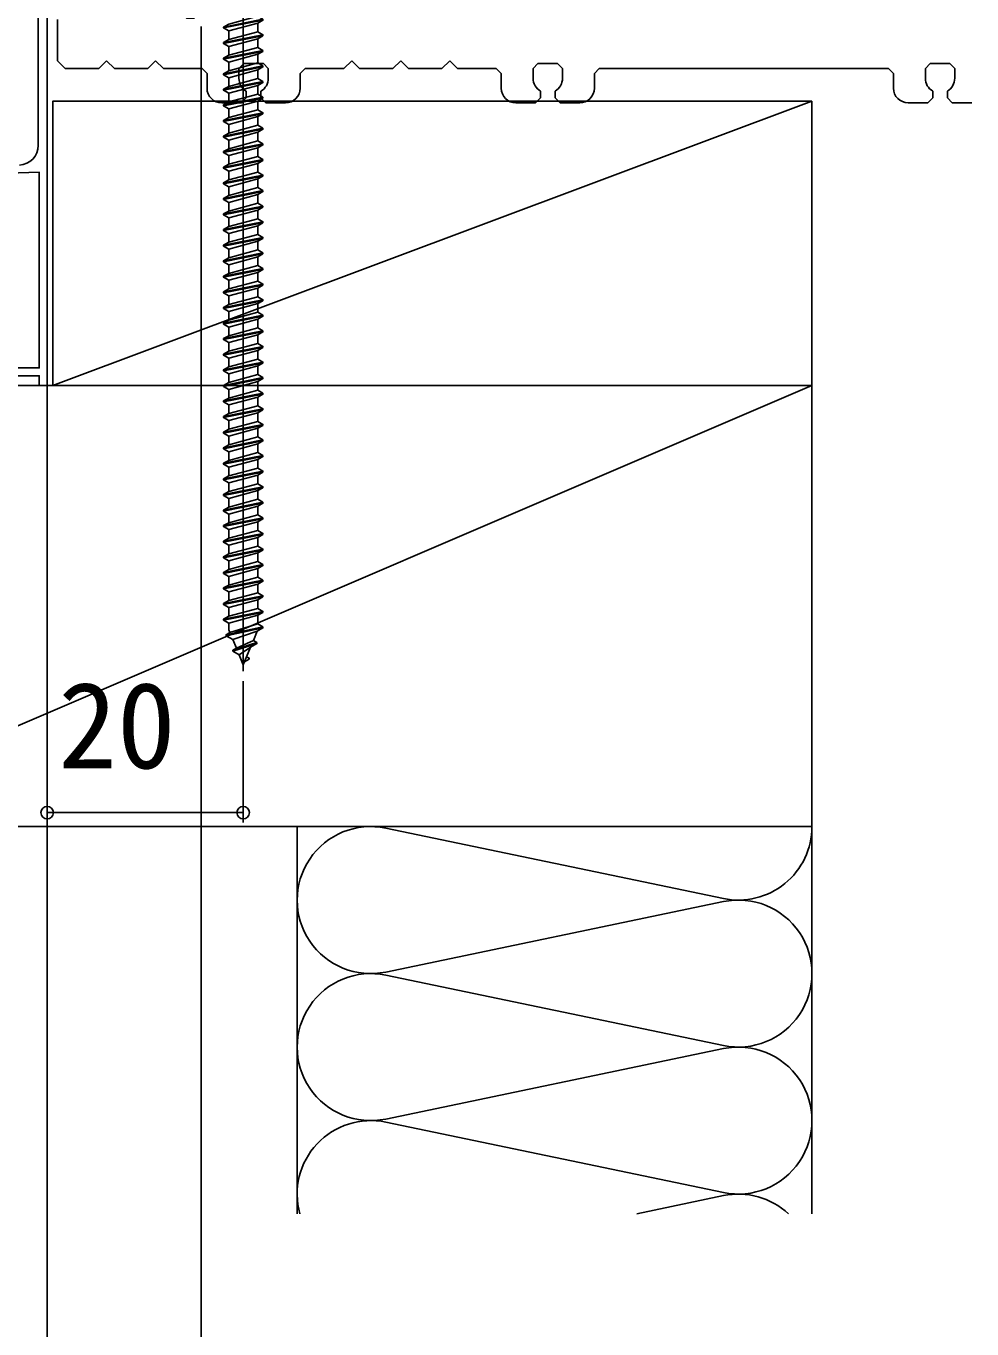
# Model space of a CAD drawing. Units: millimetres, scale not verified. Extents: x -525 to 525, y -782 to 777.
# Drawn here: x -387.6 to -291.2, y 136.4 to 269.3 of the extents above; entities that cross this region are included whole.
import ezdxf
from ezdxf.enums import TextEntityAlignment as Align

# ---------------------------------------------------------------- set-up
doc = ezdxf.new("R2010")
doc.units = ezdxf.units.MM
doc.header["$LTSCALE"] = 4
for name, color, linetype in [('0-2_YKK_11', 7, 'Continuous'), ('0-3_YKK_12', 2, 'Continuous'), ('0-4_YKK_13', 4, 'Continuous'), ('0-6_YKK_D', 6, 'Continuous'), ('0-8_YSS_K', 3, 'Continuous')]:
    doc.layers.add(name, color=color, linetype=linetype)
doc.styles.add('ＭＳ ゴシック', font='')
doc.styles.get('ＭＳ ゴシック').set_extended_font_data('MS Gothic')

msp = doc.modelspace()

# ---------------------------------------------------------------- linework, layer by layer
at = {"layer": '0-2_YKK_11'}
for points in [[(-385.501, 232.65), (-385.501, 271.85), (-371.301, 271.85), (-371.301, 270.15), (-370.501, 270.15), (-370.501, 273.65), (-371.501, 273.65), (-372.501, 272.65), (-386.401, 272.65), (-386.401, 257.151)], [(-404.277, 244.883), (-404.701, 244.388), (-404.701, 236.758), (-398.36, 234.45), (-386.301, 234.45), (-386.301, 254.422), (-390.569, 254.273)], [(-397.701, 233.65), (-386.301, 233.65), (-386.301, 232.65), (-385.501, 232.65)]]:
    msp.add_lwpolyline(points, dxfattribs=at)
msp.add_arc((-388.401, 257.151), 2, 272, 0.00001, dxfattribs=at)
at = {"layer": '0-3_YKK_12'}
for p, q in [((-398.001, 232.65), (-386.001, 232.65)), ((-385.801, 232.65), (-385.501, 232.65)), ((-385.501, 232.95), (-385.501, 232.65))]:
    msp.add_line(p, q, dxfattribs=at)
at = {"layer": '0-4_YKK_13'}
for p, q in [((-365.501, 275.65), (-365.501, 203.496)), ((-367.501, 269.235), (-363.501, 270.03)), ((-363.501, 269.93), (-367.501, 269.135)), ((-366.976, 268.832), (-366.976, 267.948)), ((-367.501, 267.645), (-363.501, 268.44)), ((-363.501, 268.34), (-367.501, 267.545)), ((-367.501, 266.055), (-363.501, 266.85)), ((-363.501, 266.75), (-367.501, 265.955)), ((-364.026, 266.447), (-366.976, 265.652)), ((-363.501, 266.85), (-364.026, 267.153)), ((-363.501, 266.75), (-364.026, 266.447)), ((-364.026, 266.447), (-364.026, 265.563)), ((-363.501, 266.85), (-363.501, 266.75)), ((-367.501, 264.465), (-363.501, 265.26)), ((-363.501, 265.16), (-367.501, 264.365)), ((-366.976, 265.652), (-366.976, 264.768)), ((-367.501, 262.875), (-363.501, 263.67)), ((-363.501, 263.57), (-367.501, 262.775)), ((-366.976, 264.062), (-366.976, 263.178)), ((-367.501, 261.285), (-363.501, 262.08)), ((-363.501, 261.98), (-367.501, 261.185)), ((-363.501, 262.08), (-364.026, 262.383)), ((-363.501, 261.98), (-364.026, 261.677)), ((-363.501, 262.08), (-363.501, 261.98)), ((-367.501, 259.695), (-363.501, 260.49)), ((-363.501, 260.39), (-367.501, 259.595)), ((-366.976, 259.292), (-366.976, 258.408)), ((-364.026, 260.087), (-364.026, 259.203)), ((-367.501, 258.105), (-363.501, 258.9)), ((-363.501, 258.8), (-367.501, 258.005)), ((-367.501, 256.515), (-363.501, 257.31)), ((-363.501, 257.21), (-367.501, 256.415)), ((-366.976, 257.702), (-366.976, 256.818)), ((-367.501, 254.925), (-363.501, 255.72)), ((-363.501, 255.62), (-367.501, 254.825)), ((-364.026, 255.317), (-366.976, 254.522)), ((-363.501, 255.72), (-364.026, 256.023)), ((-363.501, 255.62), (-364.026, 255.317)), ((-364.026, 255.317), (-364.026, 254.433)), ((-363.501, 255.72), (-363.501, 255.62)), ((-367.501, 253.335), (-363.501, 254.13)), ((-363.501, 254.03), (-367.501, 253.235)), ((-366.976, 254.522), (-366.976, 253.638)), ((-366.976, 252.932), (-366.976, 252.048)), ((-367.501, 251.745), (-363.501, 252.54)), ((-363.501, 252.44), (-367.501, 251.645)), ((-367.501, 250.155), (-363.501, 250.95)), ((-363.501, 250.85), (-367.501, 250.055)), ((-364.026, 250.547), (-366.976, 249.752)), ((-363.501, 250.95), (-364.026, 251.253)), ((-363.501, 250.85), (-364.026, 250.547)), ((-364.026, 250.547), (-364.026, 249.663)), ((-363.501, 250.95), (-363.501, 250.85)), ((-367.501, 248.565), (-363.501, 249.36)), ((-363.501, 249.26), (-367.501, 248.465)), ((-366.976, 249.752), (-366.976, 248.868)), ((-367.501, 246.975), (-363.501, 247.77)), ((-363.501, 247.67), (-367.501, 246.875)), ((-366.976, 248.162), (-366.976, 247.278)), ((-367.501, 245.385), (-363.501, 246.18)), ((-363.501, 246.08), (-367.501, 245.285)), ((-363.501, 246.18), (-364.026, 246.483)), ((-363.501, 246.08), (-364.026, 245.777)), ((-363.501, 246.18), (-363.501, 246.08)), ((-363.501, 244.49), (-367.501, 243.695)), ((-366.976, 244.098), (-367.501, 243.795)), ((-363.501, 242.9), (-367.501, 242.105)), ((-366.976, 242.508), (-367.501, 242.205)), ((-363.501, 241.31), (-367.501, 240.515)), ((-366.976, 240.918), (-367.501, 240.615)), ((-363.501, 239.72), (-367.501, 238.925)), ((-366.976, 239.328), (-367.501, 239.025)), ((-364.026, 239.417), (-366.976, 238.622)), ((-363.501, 239.82), (-364.026, 240.123)), ((-363.501, 238.13), (-367.501, 237.335)), ((-366.976, 237.738), (-367.501, 237.435)), ((-363.501, 236.54), (-367.501, 235.745)), ((-366.976, 236.148), (-367.501, 235.845)), ((-363.501, 235.05), (-364.026, 235.353)), ((-363.501, 234.95), (-367.501, 234.155)), ((-366.976, 234.558), (-367.501, 234.255)), ((-364.026, 234.647), (-366.976, 233.852)), ((-363.501, 233.36), (-367.501, 232.565)), ((-366.976, 232.968), (-367.501, 232.665)), ((-363.501, 231.77), (-367.501, 230.975)), ((-366.976, 231.378), (-367.501, 231.075)), ((-364.026, 231.467), (-366.976, 230.672)), ((-367.501, 229.485), (-363.501, 230.28)), ((-363.501, 230.18), (-367.501, 229.385)), ((-366.976, 229.788), (-364.026, 230.583)), ((-367.501, 227.895), (-363.501, 228.69)), ((-364.026, 229.877), (-366.976, 229.082)), ((-366.976, 228.198), (-364.026, 228.993)), ((-363.501, 228.59), (-367.501, 227.795)), ((-364.026, 228.287), (-366.976, 227.492)), ((-366.976, 226.608), (-364.026, 227.403)), ((-367.501, 226.305), (-363.501, 227.1)), ((-363.501, 227), (-367.501, 226.205)), ((-364.026, 226.697), (-366.976, 225.902)), ((-367.501, 224.715), (-363.501, 225.51)), ((-363.501, 225.41), (-367.501, 224.615)), ((-366.976, 225.018), (-364.026, 225.813)), ((-364.026, 225.107), (-366.976, 224.312)), ((-367.501, 223.125), (-363.501, 223.92)), ((-363.501, 223.82), (-367.501, 223.025)), ((-366.976, 223.428), (-364.026, 224.223)), ((-364.026, 223.517), (-366.976, 222.722)), ((-367.501, 221.535), (-363.501, 222.33)), ((-363.501, 222.23), (-367.501, 221.435)), ((-366.976, 221.838), (-364.026, 222.633)), ((-367.501, 219.945), (-363.501, 220.74)), ((-364.026, 221.927), (-366.976, 221.132)), ((-366.976, 220.248), (-364.026, 221.043)), ((-363.501, 220.64), (-367.501, 219.845)), ((-364.026, 220.337), (-366.976, 219.542)), ((-366.976, 218.658), (-364.026, 219.453)), ((-367.501, 218.355), (-363.501, 219.15)), ((-363.501, 219.05), (-367.501, 218.255)), ((-364.026, 218.747), (-366.976, 217.952)), ((-367.501, 216.765), (-363.501, 217.56)), ((-363.501, 217.46), (-367.501, 216.665)), ((-366.976, 217.068), (-364.026, 217.863)), ((-364.026, 217.157), (-366.976, 216.362)), ((-363.501, 215.87), (-367.501, 215.075)), ((-363.501, 215.87), (-364.026, 215.567)), ((-363.501, 215.97), (-363.501, 215.87)), ((-367.501, 213.585), (-363.501, 214.38)), ((-363.501, 214.28), (-367.501, 213.485)), ((-366.976, 213.888), (-364.026, 214.683)), ((-367.501, 211.995), (-363.501, 212.79)), ((-363.501, 212.79), (-364.026, 213.093)), ((-364.026, 212.387), (-366.976, 211.592)), ((-366.976, 210.708), (-364.026, 211.503)), ((-363.501, 212.69), (-364.026, 212.387)), ((-367.501, 210.405), (-363.501, 211.2)), ((-363.501, 211.1), (-367.501, 210.305)), ((-364.026, 210.797), (-366.976, 210.002)), ((-363.501, 209.61), (-367.501, 208.815)), ((-367.501, 208.715), (-363.501, 209.51)), ((-366.976, 209.118), (-364.026, 209.913)), ((-364.026, 209.207), (-366.976, 208.412)), ((-366.551, 205.535), (-366.551, 205.635)), ((-365.925, 205.173), (-364.754, 205.953))]:
    msp.add_line(p, q, dxfattribs=at)
for points in [[(-364.026, 268.743), (-364.026, 269.627), (-363.501, 269.93), (-363.501, 270.03), (-364.026, 270.333), (-366.976, 269.538), (-367.501, 269.235), (-367.501, 269.135), (-366.976, 268.832), (-364.026, 269.627)], [(-366.976, 267.242), (-366.976, 266.358), (-364.026, 267.153), (-364.026, 268.037)], [(-366.976, 265.652), (-367.501, 265.955), (-367.501, 266.055), (-366.976, 266.358)], [(-364.026, 263.973), (-364.026, 264.857), (-363.501, 265.16), (-363.501, 265.26), (-364.026, 265.563), (-366.976, 264.768), (-367.501, 264.465), (-367.501, 264.365), (-366.976, 264.062), (-364.026, 264.857)], [(-366.976, 262.472), (-366.976, 261.588), (-364.026, 262.383), (-364.026, 263.267)], [(-366.976, 260.882), (-367.501, 261.185), (-367.501, 261.285), (-366.976, 261.588)], [(-364.026, 260.793), (-364.026, 261.677), (-366.976, 260.882), (-366.976, 259.998)], [(-364.026, 257.613), (-364.026, 258.497), (-363.501, 258.8), (-363.501, 258.9), (-364.026, 259.203), (-366.976, 258.408), (-367.501, 258.105), (-367.501, 258.005), (-366.976, 257.702), (-364.026, 258.497)], [(-366.976, 256.112), (-366.976, 255.228), (-364.026, 256.023), (-364.026, 256.907)], [(-366.976, 254.522), (-367.501, 254.825), (-367.501, 254.925), (-366.976, 255.228)], [(-364.026, 252.843), (-364.026, 253.727), (-363.501, 254.03), (-363.501, 254.13), (-364.026, 254.433), (-366.976, 253.638), (-367.501, 253.335), (-367.501, 253.235), (-366.976, 252.932), (-364.026, 253.727)], [(-366.976, 251.342), (-366.976, 250.458), (-364.026, 251.253), (-364.026, 252.137)], [(-366.976, 249.752), (-367.501, 250.055), (-367.501, 250.155), (-366.976, 250.458)], [(-364.026, 248.073), (-364.026, 248.957), (-363.501, 249.26), (-363.501, 249.36), (-364.026, 249.663), (-366.976, 248.868), (-367.501, 248.565), (-367.501, 248.465), (-366.976, 248.162), (-364.026, 248.957)], [(-366.976, 246.572), (-366.976, 245.688), (-364.026, 246.483), (-364.026, 247.367)], [(-366.976, 243.392), (-367.501, 243.695), (-367.501, 243.795), (-363.501, 244.59), (-364.026, 244.893), (-366.976, 244.098), (-366.976, 244.982), (-364.026, 245.777), (-364.026, 244.893)], [(-366.976, 244.982), (-367.501, 245.285), (-367.501, 245.385), (-366.976, 245.688)], [(-366.976, 241.802), (-367.501, 242.105), (-367.501, 242.205), (-363.501, 243), (-364.026, 243.303), (-366.976, 242.508), (-366.976, 243.392), (-364.026, 244.187), (-364.026, 243.303)], [(-363.501, 244.59), (-363.501, 244.49), (-364.026, 244.187)], [(-366.976, 240.212), (-367.501, 240.515), (-367.501, 240.615), (-363.501, 241.41), (-364.026, 241.713), (-366.976, 240.918), (-366.976, 241.802), (-364.026, 242.597), (-364.026, 241.713)], [(-363.501, 243), (-363.501, 242.9), (-364.026, 242.597)], [(-363.501, 241.41), (-363.501, 241.31), (-364.026, 241.007), (-364.026, 240.123), (-366.976, 239.328), (-366.976, 240.212), (-364.026, 241.007)], [(-366.976, 237.032), (-367.501, 237.335), (-367.501, 237.435), (-363.501, 238.23), (-364.026, 238.533), (-364.026, 239.417), (-363.501, 239.72), (-363.501, 239.82), (-367.501, 239.025), (-367.501, 238.925), (-366.976, 238.622), (-366.976, 237.738), (-364.026, 238.533)], [(-363.501, 238.23), (-363.501, 238.13), (-364.026, 237.827)], [(-366.976, 235.442), (-367.501, 235.745), (-367.501, 235.845), (-363.501, 236.64), (-364.026, 236.943), (-366.976, 236.148), (-366.976, 237.032), (-364.026, 237.827), (-364.026, 236.943)], [(-363.501, 236.64), (-363.501, 236.54), (-364.026, 236.237), (-364.026, 235.353), (-366.976, 234.558), (-366.976, 235.442), (-364.026, 236.237)], [(-366.976, 232.262), (-367.501, 232.565), (-367.501, 232.665), (-363.501, 233.46), (-364.026, 233.763), (-364.026, 234.647), (-363.501, 234.95), (-363.501, 235.05), (-367.501, 234.255), (-367.501, 234.155), (-366.976, 233.852), (-366.976, 232.968), (-364.026, 233.763)], [(-367.501, 230.975), (-367.501, 231.075), (-363.501, 231.87), (-364.026, 232.173), (-366.976, 231.378), (-366.976, 232.262), (-364.026, 233.057), (-364.026, 232.173)], [(-363.501, 233.46), (-363.501, 233.36), (-364.026, 233.057)], [(-363.501, 231.87), (-363.501, 231.77), (-364.026, 231.467), (-364.026, 230.583), (-363.501, 230.28), (-363.501, 230.18), (-364.026, 229.877), (-364.026, 228.993), (-363.501, 228.69), (-363.501, 228.59), (-364.026, 228.287), (-364.026, 227.403), (-363.501, 227.1), (-363.501, 227), (-364.026, 226.697), (-364.026, 225.813), (-363.501, 225.51), (-363.501, 225.41), (-364.026, 225.107), (-364.026, 224.223), (-363.501, 223.92), (-363.501, 223.82), (-364.026, 223.517), (-364.026, 222.633), (-363.501, 222.33), (-363.501, 222.23), (-364.026, 221.927), (-364.026, 221.043), (-363.501, 220.74), (-363.501, 220.64), (-364.026, 220.337), (-364.026, 219.453), (-363.501, 219.15), (-363.501, 219.05), (-364.026, 218.747), (-364.026, 217.863), (-363.501, 217.56), (-363.501, 217.46), (-364.026, 217.157), (-364.026, 216.273)], [(-364.026, 216.273), (-366.976, 215.478), (-366.976, 216.362), (-367.501, 216.665), (-367.501, 216.765), (-366.976, 217.068), (-366.976, 217.952), (-367.501, 218.255), (-367.501, 218.355), (-366.976, 218.658), (-366.976, 219.542), (-367.501, 219.845), (-367.501, 219.945), (-366.976, 220.248), (-366.976, 221.132), (-367.501, 221.435), (-367.501, 221.535), (-366.976, 221.838), (-366.976, 222.722), (-367.501, 223.025), (-367.501, 223.125), (-366.976, 223.428), (-366.976, 224.312), (-367.501, 224.615), (-367.501, 224.715), (-366.976, 225.018), (-366.976, 225.902), (-367.501, 226.205), (-367.501, 226.305), (-366.976, 226.608), (-366.976, 227.492), (-367.501, 227.795), (-367.501, 227.895), (-366.976, 228.198), (-366.976, 229.082), (-367.501, 229.385), (-367.501, 229.485), (-366.976, 229.788), (-366.976, 230.672), (-367.501, 230.975)], [(-367.501, 215.175), (-363.501, 215.97), (-364.026, 216.273)], [(-364.026, 213.977), (-363.501, 214.28), (-363.501, 214.38), (-364.026, 214.683), (-364.026, 215.567), (-366.976, 214.772), (-366.976, 213.888), (-367.501, 213.585), (-367.501, 213.485), (-366.976, 213.182)], [(-366.976, 214.772), (-367.501, 215.075), (-367.501, 215.175), (-366.976, 215.478)], [(-363.501, 212.79), (-363.501, 212.69), (-367.501, 211.895), (-366.976, 211.592), (-366.976, 210.708), (-367.501, 210.405), (-367.501, 210.305), (-366.976, 210.002), (-366.976, 209.118), (-367.501, 208.815), (-367.501, 208.715), (-366.976, 208.412), (-366.976, 207.711), (-366.867, 207.447)], [(-366.976, 212.298), (-367.501, 211.995), (-367.501, 211.895)], [(-364.026, 212.387), (-364.026, 211.503), (-363.501, 211.2), (-363.501, 211.1), (-364.026, 210.797), (-364.026, 209.913), (-363.501, 209.61), (-363.501, 209.51), (-364.026, 209.207), (-364.026, 208.323), (-363.501, 208.02), (-367.251, 207.225), (-366.867, 207.447), (-364.026, 208.323)], [(-363.501, 208.02), (-363.501, 207.92), (-367.251, 207.125)], [(-366.2, 205.838), (-366.571, 206.732), (-364.077, 207.587)], [(-363.501, 207.92), (-364.077, 207.587), (-364.469, 206.642)], [(-366.571, 206.732), (-367.251, 207.125), (-367.251, 207.225)], [(-364.101, 206.33), (-364.101, 206.43), (-364.469, 206.642), (-366.2, 205.838), (-366.551, 205.635), (-364.101, 206.43)], [(-365.155, 204.986), (-364.901, 204.84), (-364.901, 204.74), (-365.368, 204.47)]]:
    msp.add_lwpolyline(points, dxfattribs=at)
for points in [[(-364.026, 268.743), (-363.501, 268.44), (-363.501, 268.34), (-364.026, 268.037), (-366.976, 267.242), (-367.501, 267.545), (-367.501, 267.645), (-366.976, 267.948)], [(-364.026, 263.973), (-363.501, 263.67), (-363.501, 263.57), (-364.026, 263.267), (-366.976, 262.472), (-367.501, 262.775), (-367.501, 262.875), (-366.976, 263.178)], [(-364.026, 260.793), (-363.501, 260.49), (-363.501, 260.39), (-364.026, 260.087), (-366.976, 259.292), (-367.501, 259.595), (-367.501, 259.695), (-366.976, 259.998)], [(-364.026, 257.613), (-363.501, 257.31), (-363.501, 257.21), (-364.026, 256.907), (-366.976, 256.112), (-367.501, 256.415), (-367.501, 256.515), (-366.976, 256.818)], [(-364.026, 252.843), (-363.501, 252.54), (-363.501, 252.44), (-364.026, 252.137), (-366.976, 251.342), (-367.501, 251.645), (-367.501, 251.745), (-366.976, 252.048)], [(-364.026, 248.073), (-363.501, 247.77), (-363.501, 247.67), (-364.026, 247.367), (-366.976, 246.572), (-367.501, 246.875), (-367.501, 246.975), (-366.976, 247.278)], [(-364.026, 213.977), (-366.976, 213.182), (-366.976, 212.298), (-364.026, 213.093)], [(-366.551, 205.535), (-364.101, 206.33), (-364.754, 205.953), (-365.501, 204.15), (-365.925, 205.173)]]:
    msp.add_lwpolyline(points, close=True, dxfattribs=at)
at = {"layer": '0-6_YKK_D'}
for p, q in [((-385.498, 273.9), (-385.498, 188.073)), ((-385.498, 272.8), (-385.498, 118.339)), ((-369.798, 269.3), (-369.798, 118.339)), ((-369.798, 269.3), (-369.798, 118.339)), ((-365.501, 202.496), (-365.501, 188.073)), ((-385.498, 189.073), (-365.501, 189.073))]:
    msp.add_line(p, q, dxfattribs=at)
for centre in [(-385.498, 189.073), (-365.501, 189.073)]:
    msp.add_circle(centre, 0.637, dxfattribs=at)
at = {"layer": '0-8_YSS_K'}
for p, q in [((-384.442, 265.793), (-384.442, 269.993)), ((-384.442, 265.793), (-383.642, 264.993)), ((-380.242, 264.993), (-383.642, 264.993)), ((-379.442, 265.793), (-380.242, 264.993)), ((-379.442, 265.793), (-378.642, 264.993)), ((-375.242, 264.993), (-378.642, 264.993)), ((-374.442, 265.793), (-375.242, 264.993)), ((-374.442, 265.793), (-373.642, 264.993)), ((-369.692, 264.994), (-373.642, 264.993)), ((-369.192, 264.494), (-369.692, 264.994)), ((-365.442, 265.494), (-365.942, 264.994)), ((-365.942, 263.994), (-365.942, 264.994)), ((-365.442, 265.494), (-363.442, 265.494)), ((-362.942, 264.994), (-363.442, 265.494)), ((-362.942, 264.994), (-362.942, 263.994)), ((-359.192, 264.995), (-359.692, 264.495)), ((-355.242, 264.995), (-359.192, 264.995)), ((-354.442, 265.795), (-355.242, 264.995)), ((-354.442, 265.795), (-353.642, 264.995)), ((-350.242, 264.995), (-353.642, 264.995)), ((-349.442, 265.795), (-350.242, 264.995)), ((-349.442, 265.795), (-348.642, 264.995)), ((-345.242, 264.996), (-348.642, 264.995)), ((-344.442, 265.796), (-345.242, 264.996)), ((-344.442, 265.796), (-343.642, 264.996)), ((-339.692, 264.996), (-343.642, 264.996)), ((-339.192, 264.496), (-339.692, 264.996)), ((-335.442, 265.496), (-335.942, 264.996)), ((-335.942, 263.996), (-335.942, 264.996)), ((-335.442, 265.496), (-333.442, 265.496)), ((-332.942, 264.997), (-333.442, 265.496)), ((-332.942, 264.997), (-332.942, 263.997)), ((-329.192, 264.997), (-329.692, 264.497)), ((-299.692, 264.999), (-329.192, 264.997)), ((-299.192, 264.499), (-299.692, 264.999)), ((-295.442, 265.499), (-295.942, 264.999)), ((-295.942, 263.999), (-295.942, 264.999)), ((-295.442, 265.499), (-293.442, 265.499)), ((-292.942, 264.999), (-293.442, 265.499)), ((-292.942, 264.999), (-292.942, 263.999)), ((-369.192, 262.994), (-369.192, 264.494)), ((-359.692, 262.995), (-359.692, 264.495)), ((-339.192, 262.996), (-339.192, 264.496)), ((-329.692, 262.997), (-329.692, 264.497)), ((-299.191, 262.999), (-299.192, 264.499)), ((-365.692, 261.494), (-365.192, 261.994)), ((-365.192, 261.994), (-365.192, 262.695)), ((-363.692, 262.695), (-363.692, 261.994)), ((-363.692, 261.994), (-363.192, 261.494)), ((-335.692, 261.496), (-335.192, 261.996)), ((-335.192, 261.996), (-335.192, 262.697)), ((-333.692, 262.697), (-333.692, 261.996)), ((-333.692, 261.996), (-333.192, 261.496)), ((-295.691, 261.499), (-295.191, 261.999)), ((-295.191, 261.999), (-295.191, 262.7)), ((-293.691, 262.7), (-293.691, 261.999)), ((-293.691, 261.999), (-293.191, 261.499)), ((-307.5, 261.653), (-384.92, 232.65)), ((-367.692, 261.494), (-365.692, 261.494)), ((-363.192, 261.494), (-361.192, 261.494)), ((-337.692, 261.496), (-335.692, 261.496)), ((-333.192, 261.496), (-331.192, 261.497)), ((-297.691, 261.499), (-295.691, 261.499)), ((-293.191, 261.499), (-291.191, 261.5)), ((-412.501, 187.65), (-307.501, 232.65)), ((-307.5, 187.65), (-307.5, 232.65)), ((-360.001, 148.151), (-360.001, 187.65)), ((-350.97, 187.492), (-316.533, 180.308)), ((-307.501, 187.65), (-307.501, 148.151)), ((-316.533, 179.992), (-350.97, 172.808)), ((-350.97, 172.492), (-316.533, 165.308)), ((-316.533, 164.992), (-350.97, 157.808)), ((-350.97, 157.492), (-316.533, 150.308)), ((-316.533, 149.992), (-325.358, 148.151))]:
    msp.add_line(p, q, dxfattribs=at)
msp.add_lwpolyline([(-307.5, 261.653), (-384.92, 261.653), (-384.92, 232.65), (-307.5, 232.65)], close=True, dxfattribs=at)
msp.add_lwpolyline([(-307.501, 232.65), (-412.501, 232.65), (-412.501, 187.65), (-307.501, 187.65)], dxfattribs=at)
for centre, radius, start, end in [((-364.442, 263.994), 1.5, 180.00424, 240.00424), ((-364.442, 263.994), 1.5, 300.00424, 0.00424), ((-334.442, 263.996), 1.5, 180.00424, 240.00424), ((-334.442, 263.996), 1.5, 300.00424, 0.00424), ((-294.442, 263.999), 1.5, 180.00424, 240.00424), ((-294.442, 263.999), 1.5, 300.00424, 0.00424), ((-367.692, 262.994), 1.5, 180.00424, 270.00424), ((-361.192, 262.994), 1.5, 270.00424, 0.00424), ((-337.692, 262.996), 1.5, 180.00424, 270.00424), ((-331.192, 262.997), 1.5, 270.00424, 0.00424), ((-297.691, 262.999), 1.5, 180.00424, 270.00424), ((-352.501, 180.15), 7.5, 78.21647, 281.78354), ((-315.001, 187.65), 7.5, 258.21647, 0), ((-315.001, 172.65), 7.5, 258.21647, 101.78354), ((-352.501, 165.15), 7.5, 78.21647, 281.78354), ((-315.001, 157.65), 7.5, 258.21647, 101.78354), ((-352.501, 150.15), 7.5, 78.21647, 195.459), ((-315.001, 142.65), 7.5, 47.17647, 101.78354)]:
    msp.add_arc(centre, radius, start, end, dxfattribs=at)

# ---------------------------------------------------------------- texts
at = {"layer": '0-6_YKK_D', "style": 'ＭＳ ゴシック'}
msp.add_text('20', height=8.798, dxfattribs=at).set_placement((-384.363, 190.96), align=Align.BOTTOM_LEFT)

doc.saveas('drawing.dxf')
